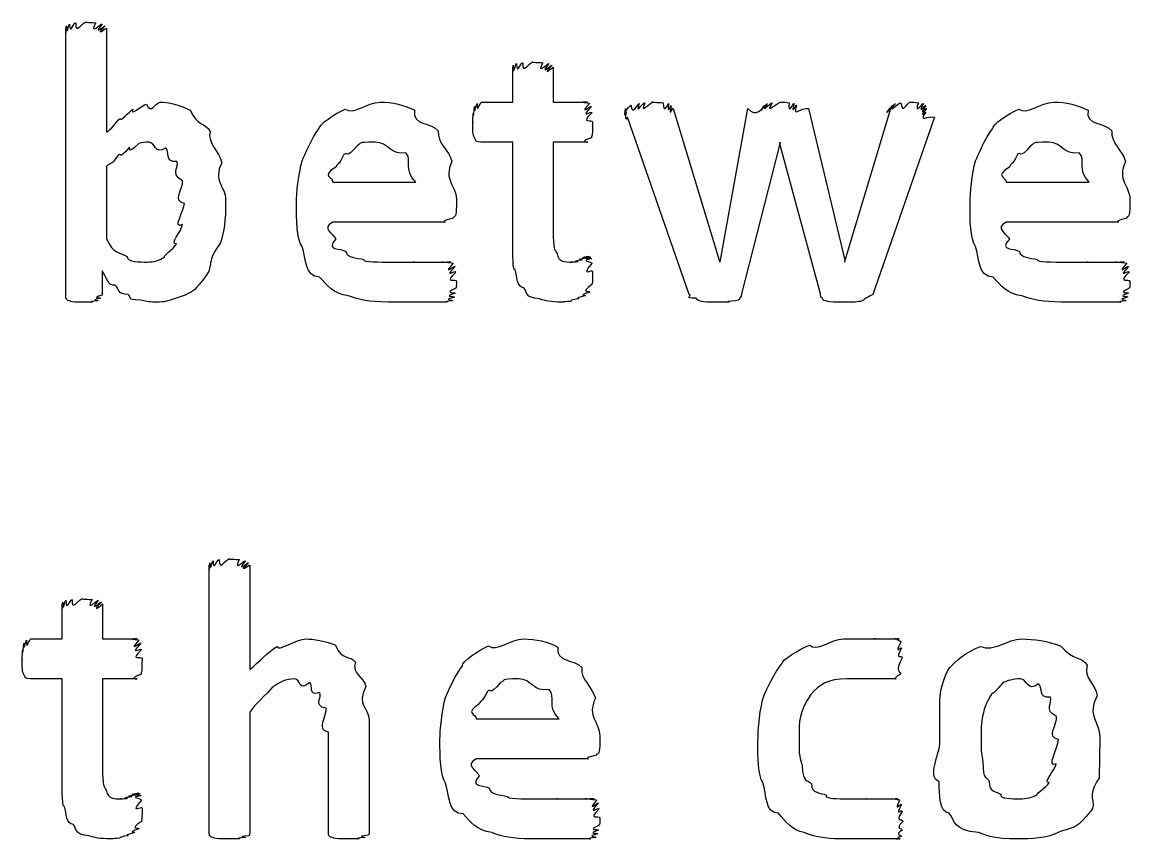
# Model space of a CAD drawing. Header units: millimetres. Extents: x 0 to 216, y 0 to 279.
# Drawn here: x 55.01 to 64.79, y 15.02 to 22.22 of the extents above; entities that cross this region are included whole.
import ezdxf

# ---------------------------------------------------------------- set-up
doc = ezdxf.new("R2010")
doc.units = ezdxf.units.MM
doc.layers.get('0').update_dxf_attribs({"linetype": 'CONTINUOUS'})

msp = doc.modelspace()

# ---------------------------------------------------------------- linework, layer by layer
at = {"color": 0}
for p, q in [((55.397, 19.8065), (55.397, 22.1657)), ((55.7555, 22.1657), (55.7555, 21.2507)), ((59.3425, 21.5153), (59.3425, 21.824)), ((59.7006, 21.824), (59.7006, 21.5153)), ((59.067, 21.5153), (59.3425, 21.5153)), ((59.7006, 21.5153), (60.004, 21.5153)), ((60.7579, 21.4602), (61.1657, 20.1208)), ((61.1766, 20.1208), (61.4193, 21.4602)), ((61.9538, 21.4602), (62.2734, 20.1208)), ((62.279, 20.1208), (62.6816, 21.4602)), ((62.9955, 21.4602), (62.9955, 21.4602)), ((60.9011, 19.8176), (60.3553, 21.383)), ((63.0671, 21.383), (62.5217, 19.8176)), ((59.3425, 21.1625), (59.0613, 21.1625)), ((59.3425, 20.2696), (59.3425, 21.1625)), ((60.004, 21.1625), (59.7006, 21.1625)), ((59.7006, 21.1625), (59.7006, 20.3908)), ((61.7001, 21.146), (61.3639, 19.8231)), ((61.7001, 21.146), (61.7001, 21.1625)), ((61.7001, 21.1625), (61.7001, 21.146)), ((62.0586, 19.8231), (61.7001, 21.146)), ((55.7555, 20.9476), (55.7555, 20.3081)), ((57.7536, 20.8098), (58.4867, 20.8098)), ((63.6997, 20.8098), (64.4331, 20.8098)), ((56.8082, 20.6554), (56.8082, 20.6554)), ((58.8451, 20.6609), (58.8451, 20.6003)), ((64.7912, 20.6609), (64.7912, 20.6003)), ((56.4444, 20.6223), (56.4444, 20.6223)), ((58.7403, 20.457), (57.7536, 20.457)), ((64.6864, 20.457), (63.6997, 20.457)), ((61.1657, 20.1208), (61.171, 20.1042)), ((61.171, 20.1042), (61.1766, 20.1208)), ((62.2734, 20.1208), (62.2734, 20.1042)), ((62.2734, 20.1042), (62.279, 20.1208)), ((55.717, 20.027), (55.717, 19.8121)), ((60.0481, 20.0215), (60.0481, 20.0215)), ((56.6635, 15.0702), (56.6635, 17.4294)), ((57.0219, 17.4294), (57.0219, 16.5089)), ((55.3642, 16.779), (55.3642, 17.0877)), ((55.7223, 17.0877), (55.7223, 16.779)), ((55.0884, 16.779), (55.3642, 16.779)), ((55.7223, 16.779), (56.0257, 16.779)), ((55.3642, 16.4262), (55.0831, 16.4262)), ((55.3642, 15.5333), (55.3642, 16.4262)), ((56.0257, 16.4262), (55.7223, 16.4262)), ((55.7223, 16.4262), (55.7223, 15.6545)), ((57.0219, 16.1341), (57.0219, 15.0702)), ((58.0746, 16.0624), (58.0746, 15.0702)), ((59.0201, 16.0734), (59.7531, 16.0734)), ((57.7162, 15.0702), (57.7162, 15.9577)), ((60.1116, 15.9246), (60.1116, 15.864)), ((64.1615, 15.8915), (64.1615, 15.8915)), ((64.5252, 15.9136), (64.5252, 15.9136)), ((60.0068, 15.7207), (59.0201, 15.7207)), ((56.0698, 15.2852), (56.0698, 15.2852)), ((62.7863, 15.1694), (62.7863, 15.1694))]:
    msp.add_line(p, q, dxfattribs=at)
for points in [[(55.4027, 22.1878), (55.4083, 22.0886), (55.4193, 22.2002), (55.4302, 22.2043)], [(55.4302, 22.2043), (55.433, 22.0996), (55.4634, 22.2154), (55.4852, 22.2154)], [(55.4852, 22.2154), (55.4814, 22.1023), (55.5406, 22.2209), (55.5734, 22.2209)], [(55.5734, 22.2209), (55.5516, 22.2209), (55.6398, 22.2181), (55.6616, 22.2154)], [(55.6616, 22.2154), (55.5985, 22.0996), (55.7057, 22.2112), (55.717, 22.2043)], [(55.717, 22.2043), (55.6246, 22.0886), (55.7403, 22.1947), (55.7445, 22.1878)], [(55.397, 22.1657), (55.397, 22.0734), (55.3985, 22.1795), (55.4027, 22.1878)], [(55.7445, 22.1878), (55.6355, 22.0775), (55.7555, 22.1768), (55.7555, 22.1657)], [(59.3425, 21.824), (59.3425, 21.7248), (59.3439, 21.8323), (59.3478, 21.8405)], [(59.3478, 21.8405), (59.3535, 21.7386), (59.3644, 21.8529), (59.3757, 21.8571)], [(59.3757, 21.8571), (59.3781, 21.7468), (59.4085, 21.8626), (59.4307, 21.8626)], [(59.4307, 21.8626), (59.4265, 21.7496), (59.4857, 21.8681), (59.5189, 21.8681)], [(59.5189, 21.8681), (59.4967, 21.8681), (59.5849, 21.8653), (59.6071, 21.8626)], [(59.6071, 21.8626), (59.5436, 21.7468), (59.6512, 21.8598), (59.6621, 21.8571)], [(59.6621, 21.8571), (59.5697, 21.7386), (59.6858, 21.8474), (59.6896, 21.8405)], [(59.6896, 21.8405), (59.581, 21.7248), (59.7006, 21.8267), (59.7006, 21.824)], [(55.8768, 21.372), (55.874, 21.3348), (55.9551, 21.4326), (55.9925, 21.4547)], [(55.9925, 21.4547), (55.9513, 21.3789), (56.0709, 21.4905), (56.1082, 21.4988)], [(56.1082, 21.4988), (56.1467, 21.3968), (56.188, 21.5153), (56.2296, 21.5153)], [(56.2296, 21.5153), (56.2903, 21.5153), (56.4197, 21.4905), (56.4942, 21.4437)], [(56.4942, 21.4437), (56.5549, 21.3058), (56.6265, 21.3362), (56.6706, 21.2562)], [(57.6322, 21.2783), (57.628, 21.3169), (57.7716, 21.4133), (57.8637, 21.4547)], [(57.8637, 21.4547), (57.93, 21.3968), (58.0581, 21.5153), (58.1723, 21.5153)], [(58.1723, 21.5153), (58.2785, 21.5153), (58.3904, 21.4905), (58.4757, 21.4437)], [(58.4757, 21.4437), (58.4482, 21.3058), (58.6299, 21.3389), (58.6853, 21.2617)], [(58.9897, 21.3389), (58.9897, 21.3128), (58.9911, 21.3996), (58.995, 21.4216)], [(58.995, 21.4216), (58.9964, 21.3568), (59.0021, 21.4616), (59.0063, 21.4767)], [(59.0063, 21.4767), (59.0077, 21.3858), (59.0201, 21.5001), (59.0282, 21.5043)], [(59.0282, 21.5043), (59.0254, 21.3968), (59.0518, 21.5153), (59.067, 21.5153)], [(60.004, 21.5153), (59.9073, 21.5153), (60.0163, 21.5112), (60.0206, 21.5043)], [(60.0206, 21.5043), (59.9186, 21.3858), (60.0329, 21.4905), (60.0371, 21.4767)], [(60.0371, 21.4767), (59.9267, 21.3568), (60.0424, 21.4437), (60.0424, 21.4216)], [(60.0424, 21.4216), (59.9295, 21.3128), (60.0481, 21.372), (60.0481, 21.3389)], [(60.3388, 21.4602), (60.3222, 21.372), (60.3553, 21.4795), (60.3885, 21.4878)], [(60.3444, 21.4271), (60.3222, 21.3527), (60.3388, 21.4519), (60.3388, 21.4602)], [(60.3553, 21.383), (60.3292, 21.3279), (60.3472, 21.4161), (60.3444, 21.4271)], [(60.3885, 21.4878), (60.3913, 21.3858), (60.4492, 21.5001), (60.4601, 21.5043)], [(60.4601, 21.5043), (60.4174, 21.394), (60.4905, 21.5098), (60.5095, 21.5098)], [(60.5095, 21.5098), (60.4573, 21.3968), (60.555, 21.5153), (60.5815, 21.5153)], [(60.5815, 21.5153), (60.5208, 21.5153), (60.6474, 21.5126), (60.6697, 21.5098)], [(60.6697, 21.5098), (60.682, 21.394), (60.7081, 21.507), (60.7191, 21.5043)], [(60.7191, 21.5043), (60.7039, 21.3858), (60.737, 21.4933), (60.7413, 21.4822)], [(60.7413, 21.4822), (60.7148, 21.3679), (60.7536, 21.4671), (60.7579, 21.4602)], [(61.4193, 21.4602), (61.4867, 21.3679), (61.5583, 21.474), (61.5625, 21.4822)], [(61.5625, 21.4822), (61.4976, 21.3858), (61.5791, 21.5001), (61.5901, 21.5043)], [(61.5901, 21.5043), (61.5199, 21.394), (61.6148, 21.5098), (61.6342, 21.5098)], [(61.6342, 21.5098), (61.5597, 21.3968), (61.6797, 21.5153), (61.7058, 21.5153)], [(61.7058, 21.5153), (61.7361, 21.5153), (61.7636, 21.5126), (61.783, 21.5098)], [(61.783, 21.5098), (61.7732, 21.394), (61.8162, 21.507), (61.8271, 21.5043)], [(61.8271, 21.5043), (61.7954, 21.3858), (61.8451, 21.4946), (61.849, 21.4878)], [(61.849, 21.4878), (61.8063, 21.372), (61.8906, 21.4712), (61.9538, 21.4602)], [(62.6816, 21.4602), (62.5934, 21.3679), (62.6883, 21.474), (62.6925, 21.4822)], [(62.6925, 21.4822), (62.6043, 21.3858), (62.7091, 21.5001), (62.72, 21.5043)], [(62.72, 21.5043), (62.629, 21.394), (62.7503, 21.5098), (62.7697, 21.5098)], [(62.7697, 21.5098), (62.7874, 21.3968), (62.8191, 21.5153), (62.8523, 21.5153)], [(62.8523, 21.5153), (62.8495, 21.5153), (62.9049, 21.5126), (62.9239, 21.5098)], [(62.9239, 21.5098), (62.8869, 21.394), (62.9571, 21.507), (62.968, 21.5043)], [(62.968, 21.5043), (62.9087, 21.3858), (62.986, 21.4946), (62.9902, 21.4878)], [(62.9902, 21.4271), (62.913, 21.3279), (63.0149, 21.4009), (63.0671, 21.383)], [(62.9902, 21.4878), (62.9158, 21.372), (62.9955, 21.4712), (62.9955, 21.4602)], [(62.9955, 21.4602), (62.9158, 21.3527), (62.9931, 21.4409), (62.9902, 21.4271)], [(63.5787, 21.2783), (63.5744, 21.3169), (63.7177, 21.4133), (63.8101, 21.4547)], [(63.8101, 21.4547), (63.8761, 21.3968), (64.0045, 21.5153), (64.1188, 21.5153)], [(64.1188, 21.5153), (64.225, 21.5153), (64.3364, 21.4905), (64.4218, 21.4437)], [(64.4218, 21.4437), (64.3943, 21.3058), (64.5763, 21.3389), (64.6314, 21.2617)], [(55.7555, 21.2507), (55.7967, 21.2687), (55.8394, 21.3389), (55.8768, 21.372)], [(59.0063, 21.2011), (58.9897, 21.2176), (58.9897, 21.2755), (58.9897, 21.3389)], [(60.0481, 21.3389), (60.0481, 21.2176), (60.0438, 21.2301), (60.0371, 21.2011)], [(56.6706, 21.2562), (56.6455, 21.1474), (56.7531, 21.0867), (56.7754, 20.9806)], [(57.4834, 20.9972), (57.5028, 21.044), (57.5691, 21.2011), (57.6322, 21.2783)], [(58.6853, 21.2617), (58.6754, 21.1515), (58.7802, 21.0936), (58.8063, 20.9917)], [(63.4298, 20.9972), (63.4488, 21.044), (63.5152, 21.2011), (63.5787, 21.2783)], [(64.6314, 21.2617), (64.6218, 21.1515), (64.7266, 21.0936), (64.7527, 20.9917)], [(56.0419, 21.1515), (55.9153, 21.0302), (55.9827, 21.1308), (55.9537, 21.1129)], [(56.1301, 21.1625), (56.0917, 21.1625), (56.0709, 21.1584), (56.0419, 21.1515)], [(56.279, 21.1129), (56.1799, 21.044), (56.188, 21.1625), (56.1301, 21.1625)], [(57.9684, 21.1294), (57.8637, 21.0041), (57.8859, 21.0854), (57.8527, 21.0523)], [(58.1283, 21.1625), (57.9547, 21.1625), (58.0154, 21.1515), (57.9684, 21.1294)], [(58.3985, 21.0688), (58.2524, 21.044), (58.2496, 21.1625), (58.1283, 21.1625)], [(59.0613, 21.1625), (59.0144, 21.1625), (59.0201, 21.1749), (59.0063, 21.2011)], [(60.0371, 21.2011), (59.9158, 21.1625), (60.0177, 21.1625), (60.004, 21.1625)], [(63.9149, 21.1294), (63.8101, 21.0041), (63.832, 21.0854), (63.7992, 21.0523)], [(64.0747, 21.1625), (63.9011, 21.1625), (63.9618, 21.1515), (63.9149, 21.1294)], [(64.3449, 21.0688), (64.1985, 21.044), (64.196, 21.1625), (64.0747, 21.1625)], [(55.8602, 21.0468), (55.79, 20.9421), (55.7911, 20.9875), (55.7555, 20.9476)], [(55.9537, 21.1129), (55.856, 20.9972), (55.8934, 21.0757), (55.8602, 21.0468)], [(56.3785, 20.9917), (56.2599, 20.982), (56.3192, 21.0826), (56.279, 21.1129)], [(57.8527, 21.0523), (57.8005, 20.9421), (57.7991, 20.9862), (57.7811, 20.9421)], [(58.4867, 20.8098), (58.3738, 20.92), (58.4606, 21.0054), (58.3985, 21.0688)], [(63.7992, 21.0523), (63.7466, 20.9421), (63.7452, 20.9862), (63.7275, 20.9421)], [(64.4331, 20.8098), (64.3199, 20.92), (64.4066, 21.0054), (64.3449, 21.0688)], [(56.4279, 20.8208), (56.3122, 20.8828), (56.4032, 20.9434), (56.3785, 20.9917)], [(56.7754, 20.9806), (56.6896, 20.8208), (56.8082, 20.7684), (56.8082, 20.6554)], [(57.434, 20.6279), (57.434, 20.7064), (57.4506, 20.8869), (57.4834, 20.9972)], [(57.7811, 20.9421), (57.646, 20.8566), (57.7536, 20.8566), (57.7536, 20.8098)], [(58.8063, 20.9917), (58.7266, 20.8277), (58.8451, 20.778), (58.8451, 20.6609)], [(63.3801, 20.6279), (63.3801, 20.7064), (63.3966, 20.8869), (63.4298, 20.9972)], [(63.7275, 20.9421), (63.5924, 20.8566), (63.6997, 20.8566), (63.6997, 20.8098)], [(64.7527, 20.9917), (64.6726, 20.8277), (64.7912, 20.778), (64.7912, 20.6609)], [(56.4444, 20.6223), (56.3301, 20.6361), (56.4388, 20.7574), (56.4279, 20.8208)], [(56.8082, 20.6554), (56.8082, 20.4487), (56.793, 20.3881), (56.7641, 20.2751)], [(56.4279, 20.4349), (56.3301, 20.3867), (56.4444, 20.5589), (56.4444, 20.6223)], [(57.4834, 20.242), (57.434, 20.3054), (57.434, 20.4804), (57.434, 20.6279)], [(58.8451, 20.6003), (58.8451, 20.5011), (58.8338, 20.5121), (58.8119, 20.49)], [(63.4298, 20.242), (63.3801, 20.3054), (63.3801, 20.4804), (63.3801, 20.6279)], [(64.7912, 20.6003), (64.7912, 20.5011), (64.7802, 20.5121), (64.758, 20.49)], [(57.7536, 20.457), (57.646, 20.4018), (57.7617, 20.3522), (57.7811, 20.3081)], [(58.8119, 20.49), (58.6825, 20.457), (58.765, 20.457), (58.7403, 20.457)], [(63.6997, 20.457), (63.5924, 20.4018), (63.7081, 20.3522), (63.7275, 20.3081)], [(64.758, 20.49), (64.6285, 20.457), (64.7114, 20.457), (64.6864, 20.457)], [(56.3728, 20.264), (56.3079, 20.2613), (56.4169, 20.3715), (56.4279, 20.4349)], [(59.7006, 20.3908), (59.6981, 20.1993), (59.7119, 20.2227), (59.7337, 20.1759)], [(55.7555, 20.3081), (55.8161, 20.1731), (55.8782, 20.1896), (55.9375, 20.1538)], [(56.2681, 20.1483), (56.2571, 20.1621), (56.3467, 20.2158), (56.3728, 20.264)], [(56.7641, 20.2751), (56.6346, 20.107), (56.6981, 20.0711), (56.6431, 19.994)], [(57.7811, 20.3081), (57.6834, 20.1993), (57.828, 20.231), (57.8693, 20.1979)], [(59.3644, 20.0381), (59.3425, 20.0077), (59.3425, 20.1814), (59.3425, 20.2696)], [(63.7275, 20.3081), (63.6295, 20.1993), (63.7741, 20.231), (63.8157, 20.1979)], [(55.9375, 20.1538), (55.9333, 20.1042), (56.0557, 20.1042), (56.1192, 20.1042)], [(56.1192, 20.1042), (56.1717, 20.1042), (56.2268, 20.118), (56.2681, 20.1483)], [(57.6379, 19.9719), (57.5028, 19.9719), (57.5194, 20.1345), (57.4834, 20.242)], [(57.8693, 20.1979), (57.8817, 20.1373), (57.9632, 20.1442), (58.0291, 20.1263)], [(59.7337, 20.1759), (59.7461, 20.1042), (59.8029, 20.1042), (59.866, 20.1042)], [(59.993, 20.1428), (59.9048, 20.1373), (60.0121, 20.1538), (60.0206, 20.1538)], [(60.0206, 20.1538), (59.9158, 20.1373), (60.0273, 20.1511), (60.0315, 20.1483)], [(60.0315, 20.1483), (59.9225, 20.1331), (60.0371, 20.1428), (60.0371, 20.1318)], [(63.584, 19.9719), (63.4488, 19.9719), (63.4654, 20.1345), (63.4298, 20.242)], [(63.8157, 20.1979), (63.8281, 20.1373), (63.9092, 20.1442), (63.9755, 20.1263)], [(58.0291, 20.1263), (58.014, 20.1042), (58.1752, 20.1042), (58.2718, 20.1042)], [(58.2718, 20.1042), (58.3046, 20.1042), (58.4165, 20.1042), (58.4757, 20.1042)], [(58.4757, 20.1042), (58.4218, 20.1042), (58.5833, 20.1042), (58.6246, 20.1042)], [(58.6246, 20.1042), (58.6246, 20.1042), (58.7029, 20.1042), (58.7294, 20.1042)], [(58.7294, 20.1042), (58.6796, 20.1042), (58.7802, 20.1042), (58.7954, 20.1042)], [(58.7954, 20.1042), (58.7043, 20.1042), (58.8133, 20.1001), (58.8176, 20.0932)], [(58.8176, 20.0932), (58.7156, 19.9747), (58.8299, 20.0794), (58.8338, 20.0656)], [(58.8338, 20.0656), (58.7237, 19.9499), (58.8395, 20.0381), (58.8395, 20.016)], [(59.866, 20.1042), (59.8304, 20.1042), (59.9063, 20.1056), (59.9211, 20.1097)], [(59.9211, 20.1097), (59.8607, 20.1152), (59.9489, 20.1221), (59.9599, 20.1263)], [(59.9599, 20.1263), (59.8854, 20.1263), (59.9846, 20.1386), (59.993, 20.1428)], [(60.0371, 20.1318), (59.9267, 20.1152), (60.0424, 20.1111), (60.0424, 20.0932)], [(60.0424, 20.0932), (59.9295, 19.9609), (60.0481, 20.0504), (60.0481, 20.0215)], [(63.9755, 20.1263), (63.9604, 20.1042), (64.1216, 20.1042), (64.2179, 20.1042)], [(64.2179, 20.1042), (64.2511, 20.1042), (64.3625, 20.1042), (64.4218, 20.1042)], [(64.4218, 20.1042), (64.3682, 20.1042), (64.5294, 20.1042), (64.5707, 20.1042)], [(64.5707, 20.1042), (64.5707, 20.1042), (64.6493, 20.1042), (64.6755, 20.1042)], [(64.6755, 20.1042), (64.6257, 20.1042), (64.7266, 20.1042), (64.7418, 20.1042)], [(64.7418, 20.1042), (64.6508, 20.1042), (64.7594, 20.1001), (64.7637, 20.0932)], [(64.7637, 20.0932), (64.6617, 19.9747), (64.776, 20.0794), (64.7802, 20.0656)], [(64.7802, 20.0656), (64.6698, 19.9499), (64.7859, 20.0381), (64.7859, 20.016)], [(55.8327, 19.9003), (55.7678, 19.8865), (55.7569, 19.9788), (55.717, 20.027)], [(56.6431, 19.994), (56.5284, 19.8355), (56.527, 19.8562), (56.4501, 19.8121)], [(57.8915, 19.8065), (57.7564, 19.8245), (57.7067, 19.8975), (57.6379, 19.9719)], [(58.8395, 20.016), (58.7266, 19.9058), (58.8451, 19.9664), (58.8451, 19.9333)], [(59.4416, 19.8782), (59.3757, 19.8796), (59.3824, 19.9747), (59.3644, 20.0381)], [(60.0481, 20.0215), (60.0481, 19.8837), (60.0452, 19.9347), (60.0424, 19.9058)], [(63.8376, 19.8065), (63.7025, 19.8245), (63.6531, 19.8975), (63.584, 19.9719)], [(64.7859, 20.016), (64.6726, 19.9058), (64.7912, 19.9664), (64.7912, 19.9333)], [(55.9484, 19.8176), (55.8451, 19.8176), (55.8726, 19.8672), (55.8327, 19.9003)], [(58.8395, 19.8727), (58.7237, 19.8176), (58.8366, 19.8424), (58.8338, 19.8286)], [(58.8451, 19.9333), (58.8451, 19.8506), (58.8423, 19.8906), (58.8395, 19.8727)], [(59.5796, 19.779), (59.4445, 19.7914), (59.4776, 19.8341), (59.4416, 19.8782)], [(60.0424, 19.9058), (59.9225, 19.8245), (60.0315, 19.8534), (60.0206, 19.8396)], [(64.7859, 19.8727), (64.6698, 19.8176), (64.7831, 19.8424), (64.7802, 19.8286)], [(64.7912, 19.9333), (64.7912, 19.8506), (64.7883, 19.8906), (64.7859, 19.8727)], [(55.4027, 19.779), (55.397, 19.7762), (55.397, 19.7955), (55.397, 19.8065)], [(55.4302, 19.7624), (55.4041, 19.7652), (55.4055, 19.7749), (55.4027, 19.779)], [(55.48, 19.7514), (55.433, 19.7542), (55.444, 19.7583), (55.4302, 19.7624)], [(55.6782, 19.7624), (55.5734, 19.7542), (55.6507, 19.7542), (55.6288, 19.7514)], [(55.7057, 19.7845), (55.5985, 19.7652), (55.692, 19.7693), (55.6782, 19.7624)], [(55.717, 19.8121), (55.6094, 19.7804), (55.7128, 19.7914), (55.7057, 19.7845)], [(56.0585, 19.768), (55.9181, 19.7735), (55.9841, 19.7955), (55.9484, 19.8176)], [(56.1908, 19.7514), (56.1139, 19.7514), (56.0987, 19.7569), (56.0585, 19.768)], [(56.4501, 19.8121), (56.2599, 19.7514), (56.2903, 19.7514), (56.1908, 19.7514)], [(58.2387, 19.7514), (58.0732, 19.7514), (57.9907, 19.7693), (57.8915, 19.8065)], [(58.8119, 19.7624), (58.7015, 19.7514), (58.7897, 19.7514), (58.7569, 19.7514)], [(58.8285, 19.7955), (58.7128, 19.7693), (58.8186, 19.7735), (58.8119, 19.7624)], [(58.8338, 19.8286), (58.7195, 19.7914), (58.8313, 19.8065), (58.8285, 19.7955)], [(59.7726, 19.7514), (59.6731, 19.7514), (59.6346, 19.7597), (59.5796, 19.779)], [(59.8495, 19.7569), (59.7726, 19.7514), (59.7972, 19.7514), (59.7726, 19.7514)], [(59.9211, 19.779), (59.8234, 19.7624), (59.8745, 19.7638), (59.8495, 19.7569)], [(59.9817, 19.8065), (59.8674, 19.7762), (59.9433, 19.7859), (59.9211, 19.779)], [(60.0206, 19.8396), (59.9048, 19.7983), (59.9997, 19.8176), (59.9817, 19.8065)], [(60.9618, 19.7845), (60.8471, 19.7845), (60.9342, 19.8065), (60.9011, 19.8176)], [(60.9946, 19.7624), (60.9794, 19.7652), (60.9685, 19.7762), (60.9618, 19.7845)], [(61.0553, 19.7514), (61.0087, 19.7542), (61.0087, 19.7583), (60.9946, 19.7624)], [(61.3089, 19.7624), (61.189, 19.7542), (61.2733, 19.7542), (61.2482, 19.7514)], [(61.3473, 19.7845), (61.3392, 19.7652), (61.3269, 19.7693), (61.3089, 19.7624)], [(61.3639, 19.8231), (61.3544, 19.7845), (61.3544, 19.7955), (61.3473, 19.7845)], [(62.0751, 19.79), (62.06, 19.7872), (62.0614, 19.8121), (62.0586, 19.8231)], [(62.1083, 19.7624), (62.0751, 19.7652), (62.0818, 19.779), (62.0751, 19.79)], [(62.1743, 19.7514), (62.1083, 19.7542), (62.1259, 19.7583), (62.1083, 19.7624)], [(62.4279, 19.7624), (62.4057, 19.7542), (62.3919, 19.7542), (62.3672, 19.7514)], [(62.4611, 19.7845), (62.4346, 19.7652), (62.4417, 19.7693), (62.4279, 19.7624)], [(62.5217, 19.8176), (62.4498, 19.7804), (62.4678, 19.7914), (62.4611, 19.7845)], [(64.1847, 19.7514), (64.0196, 19.7514), (63.9367, 19.7693), (63.8376, 19.8065)], [(64.758, 19.7624), (64.6479, 19.7514), (64.7361, 19.7514), (64.703, 19.7514)], [(64.7746, 19.7955), (64.6589, 19.7693), (64.7651, 19.7735), (64.758, 19.7624)], [(64.7802, 19.8286), (64.6659, 19.7914), (64.7774, 19.8065), (64.7746, 19.7955)], [(55.5569, 19.7514), (55.4743, 19.7514), (55.5018, 19.7514), (55.48, 19.7514)], [(55.6288, 19.7514), (55.5322, 19.7514), (55.5858, 19.7514), (55.5569, 19.7514)], [(58.4535, 19.7514), (58.2828, 19.7514), (58.3159, 19.7514), (58.2387, 19.7514)], [(58.6299, 19.7514), (58.5322, 19.7514), (58.5198, 19.7514), (58.4535, 19.7514)], [(58.7569, 19.7514), (58.6355, 19.7514), (58.6811, 19.7514), (58.6299, 19.7514)], [(61.1547, 19.7514), (61.0609, 19.7514), (61.0803, 19.7514), (61.0553, 19.7514)], [(61.2482, 19.7514), (61.1382, 19.7514), (61.1904, 19.7514), (61.1547, 19.7514)], [(62.2734, 19.7514), (62.1591, 19.7514), (62.1993, 19.7514), (62.1743, 19.7514)], [(62.3672, 19.7514), (62.2363, 19.7514), (62.3094, 19.7514), (62.2734, 19.7514)], [(64.3999, 19.7514), (64.2288, 19.7514), (64.262, 19.7514), (64.1847, 19.7514)], [(64.5763, 19.7514), (64.4783, 19.7514), (64.4659, 19.7514), (64.3999, 19.7514)], [(64.703, 19.7514), (64.5816, 19.7514), (64.6271, 19.7514), (64.5763, 19.7514)], [(56.6635, 17.4294), (56.6635, 17.3371), (56.6649, 17.4432), (56.6692, 17.4515)], [(56.6692, 17.4515), (56.6745, 17.3523), (56.6857, 17.4639), (56.6967, 17.468)], [(56.6967, 17.468), (56.6995, 17.3633), (56.7298, 17.479), (56.7517, 17.479)], [(56.7517, 17.479), (56.7475, 17.3661), (56.8067, 17.4845), (56.8399, 17.4845)], [(56.8399, 17.4845), (56.818, 17.4845), (56.9062, 17.4818), (56.9281, 17.479)], [(56.9281, 17.479), (56.8646, 17.3633), (56.9722, 17.4749), (56.9831, 17.468)], [(56.9831, 17.468), (56.8911, 17.3523), (57.0068, 17.4584), (57.0107, 17.4515)], [(57.0107, 17.4515), (56.902, 17.3413), (57.0219, 17.4405), (57.0219, 17.4294)], [(55.3695, 17.1042), (55.3752, 17.0022), (55.3861, 17.1166), (55.397, 17.1208)], [(55.397, 17.1208), (55.3999, 17.0105), (55.4302, 17.1263), (55.4524, 17.1263)], [(55.4524, 17.1263), (55.4482, 17.0133), (55.5075, 17.1318), (55.5406, 17.1318)], [(55.5406, 17.1318), (55.5184, 17.1318), (55.6066, 17.129), (55.6288, 17.1263)], [(55.6288, 17.1263), (55.5653, 17.0105), (55.6729, 17.1235), (55.6839, 17.1208)], [(55.6839, 17.1208), (55.5914, 17.0022), (55.7071, 17.1111), (55.7114, 17.1042)], [(55.3642, 17.0877), (55.3642, 16.9885), (55.3653, 17.0959), (55.3695, 17.1042)], [(55.7114, 17.1042), (55.6024, 16.9885), (55.7223, 17.0904), (55.7223, 17.0877)], [(55.0168, 16.6853), (55.0182, 16.6205), (55.0238, 16.7253), (55.0277, 16.7404)], [(55.0277, 16.7404), (55.0291, 16.6495), (55.0414, 16.7638), (55.0499, 16.768)], [(55.0499, 16.768), (55.0471, 16.6605), (55.0732, 16.779), (55.0884, 16.779)], [(56.0257, 16.779), (55.929, 16.779), (56.038, 16.7749), (56.0419, 16.768)], [(56.0419, 16.768), (55.94, 16.6495), (56.0546, 16.7542), (56.0585, 16.7404)], [(56.0585, 16.7404), (55.9484, 16.6205), (56.0641, 16.7073), (56.0641, 16.6853)], [(57.2643, 16.7128), (57.2657, 16.6605), (57.4326, 16.779), (57.5179, 16.779)], [(57.5179, 16.779), (57.5702, 16.779), (57.7067, 16.7597), (57.7769, 16.7239)], [(57.7769, 16.7239), (57.8323, 16.5874), (57.9092, 16.6371), (57.9533, 16.5751)], [(59.1301, 16.7184), (59.1965, 16.6605), (59.3245, 16.779), (59.4388, 16.779)], [(59.4388, 16.779), (59.545, 16.779), (59.6565, 16.7542), (59.7422, 16.7073)], [(61.7224, 16.564), (61.7195, 16.5916), (61.8726, 16.6908), (61.9647, 16.7239)], [(61.9647, 16.7239), (62.0215, 16.6605), (62.1552, 16.779), (62.2625, 16.779)], [(62.2625, 16.779), (62.297, 16.779), (62.363, 16.779), (62.4113, 16.779)], [(62.4113, 16.779), (62.3962, 16.779), (62.508, 16.779), (62.5493, 16.779)], [(62.5493, 16.779), (62.4777, 16.779), (62.6262, 16.779), (62.6593, 16.779)], [(62.6593, 16.779), (62.6607, 16.779), (62.7144, 16.779), (62.7257, 16.779)], [(62.7257, 16.779), (62.6869, 16.779), (62.7489, 16.779), (62.7532, 16.779)], [(62.7532, 16.779), (62.6981, 16.779), (62.7655, 16.7694), (62.7697, 16.7514)], [(62.7697, 16.7514), (62.7048, 16.6274), (62.775, 16.7184), (62.775, 16.6963)], [(63.4725, 16.7128), (63.591, 16.6605), (63.7148, 16.779), (63.8362, 16.779)], [(63.8362, 16.779), (63.9438, 16.779), (64.0637, 16.7583), (64.178, 16.7184)], [(55.0115, 16.6026), (55.0115, 16.5764), (55.0125, 16.6632), (55.0168, 16.6853)], [(56.0641, 16.6853), (55.9513, 16.5764), (56.0698, 16.6357), (56.0698, 16.6026)], [(57.0219, 16.5089), (57.1003, 16.5723), (57.1832, 16.6688), (57.2643, 16.7128)], [(58.8987, 16.542), (58.8945, 16.5806), (59.0381, 16.677), (59.1301, 16.7184)], [(59.7422, 16.7073), (59.7147, 16.5695), (59.8964, 16.6026), (59.9514, 16.5255)], [(62.775, 16.6963), (62.7091, 16.5833), (62.7807, 16.6467), (62.7807, 16.6136)], [(63.2023, 16.5255), (63.2354, 16.5723), (63.3539, 16.6688), (63.4725, 16.7128)], [(64.178, 16.7184), (64.2938, 16.5833), (64.3738, 16.6247), (64.4151, 16.5475)], [(55.0277, 16.4648), (55.0115, 16.4814), (55.0115, 16.5392), (55.0115, 16.6026)], [(56.0698, 16.6026), (56.0698, 16.4814), (56.0656, 16.4937), (56.0585, 16.4648)], [(57.9533, 16.5751), (57.9205, 16.4662), (58.0277, 16.4441), (58.0471, 16.3601)], [(58.7498, 16.2609), (58.7692, 16.3077), (58.8352, 16.4648), (58.8987, 16.542)], [(61.5625, 16.2829), (61.5844, 16.327), (61.656, 16.4896), (61.7224, 16.564)], [(62.7807, 16.6136), (62.7091, 16.4814), (62.775, 16.4937), (62.7641, 16.4648)], [(64.4151, 16.5475), (64.3777, 16.4331), (64.4881, 16.3835), (64.5033, 16.2774)], [(55.0831, 16.4262), (55.0362, 16.4262), (55.0414, 16.4386), (55.0277, 16.4648)], [(56.0585, 16.4648), (55.9375, 16.4262), (56.0395, 16.4262), (56.0257, 16.4262)], [(59.9514, 16.5255), (59.9419, 16.4152), (60.0467, 16.3573), (60.0728, 16.2553)], [(62.7641, 16.4648), (62.6869, 16.4262), (62.7394, 16.4262), (62.7257, 16.4262)], [(63.1141, 16.2443), (63.1141, 16.2967), (63.143, 16.4483), (63.2023, 16.5255)], [(57.2202, 16.3491), (57.0893, 16.2085), (57.0907, 16.2292), (57.0219, 16.1341)], [(57.4188, 16.4262), (57.3359, 16.4262), (57.2865, 16.4), (57.2202, 16.3491)], [(57.5511, 16.3932), (57.453, 16.3077), (57.4696, 16.4262), (57.4188, 16.4262)], [(57.6393, 16.305), (57.5261, 16.2677), (57.5867, 16.3739), (57.5511, 16.3932)], [(58.0471, 16.3601), (57.9561, 16.1837), (58.0746, 16.1796), (58.0746, 16.0624)], [(59.2349, 16.3932), (59.1301, 16.2677), (59.1524, 16.3491), (59.1192, 16.316)], [(59.3947, 16.4262), (59.2212, 16.4262), (59.2818, 16.4152), (59.2349, 16.3932)], [(59.665, 16.3325), (59.5189, 16.3077), (59.5161, 16.4262), (59.3947, 16.4262)], [(59.7531, 16.0734), (59.6403, 16.1837), (59.727, 16.2691), (59.665, 16.3325)], [(62.29, 16.4262), (62.1273, 16.4262), (62.049, 16.3794), (61.976, 16.2884)], [(62.4611, 16.4262), (62.3302, 16.4262), (62.3563, 16.4262), (62.29, 16.4262)], [(62.5821, 16.4262), (62.5436, 16.4262), (62.508, 16.4262), (62.4611, 16.4262)], [(62.6703, 16.4262), (62.6124, 16.4262), (62.6181, 16.4262), (62.5821, 16.4262)], [(62.7257, 16.4262), (62.6565, 16.4262), (62.6925, 16.4262), (62.6703, 16.4262)], [(63.6655, 16.3876), (63.5579, 16.2567), (63.5896, 16.3242), (63.5607, 16.2774)], [(63.8253, 16.4262), (63.7604, 16.4262), (63.7095, 16.4124), (63.6655, 16.3876)], [(63.9851, 16.3821), (63.8859, 16.3077), (63.8874, 16.4262), (63.8253, 16.4262)], [(64.0898, 16.2664), (63.9741, 16.2526), (64.0292, 16.3559), (63.9851, 16.3821)], [(57.6943, 16.1671), (57.5744, 16.1906), (57.664, 16.2677), (57.6393, 16.305)], [(58.7005, 15.8915), (58.7005, 15.9701), (58.7167, 16.1506), (58.7498, 16.2609)], [(59.1192, 16.316), (59.067, 16.2057), (59.0656, 16.2498), (59.0476, 16.2057)], [(60.0728, 16.2553), (59.993, 16.0914), (60.1116, 16.0418), (60.1116, 15.9246)], [(61.5075, 15.875), (61.5075, 15.9852), (61.5251, 16.1727), (61.5625, 16.2829)], [(61.976, 16.2884), (61.867, 16.1244), (61.8712, 16.0638), (61.8712, 15.8915)], [(63.1141, 15.8805), (63.1141, 15.9591), (63.1141, 16.1341), (63.1141, 16.2443)], [(63.5607, 16.2774), (63.5, 16.1616), (63.5081, 16.1727), (63.4944, 16.1065)], [(64.1449, 16.0955), (64.0249, 16.1534), (64.1145, 16.2181), (64.0898, 16.2664)], [(64.5033, 16.2774), (64.4066, 16.1024), (64.5252, 16.0486), (64.5252, 15.9136)], [(57.7162, 15.9577), (57.6005, 15.9659), (57.7081, 16.1148), (57.6943, 16.1671)], [(59.0476, 16.2057), (58.9125, 16.1203), (59.0201, 16.1203), (59.0201, 16.0734)], [(63.4944, 16.1065), (63.4739, 16.0321), (63.4781, 15.9756), (63.4781, 15.9026)], [(64.1615, 15.8915), (64.0472, 15.9081), (64.1558, 16.0321), (64.1449, 16.0955)], [(58.7498, 15.5057), (58.7005, 15.5691), (58.7005, 15.7441), (58.7005, 15.8915)], [(60.1116, 15.864), (60.1116, 15.7648), (60.1003, 15.7758), (60.0784, 15.7538)], [(61.5516, 15.5112), (61.5075, 15.5691), (61.5075, 15.7386), (61.5075, 15.875)], [(61.8712, 15.8915), (61.867, 15.7455), (61.8793, 15.7262), (61.8987, 15.66)], [(63.1088, 15.5167), (62.9955, 15.5732), (63.1141, 15.7441), (63.1141, 15.8805)], [(63.4781, 15.9026), (63.4739, 15.7675), (63.4834, 15.7593), (63.4944, 15.6931)], [(64.1396, 15.6766), (64.0472, 15.6393), (64.1615, 15.8144), (64.1615, 15.8915)], [(64.5252, 15.9136), (64.5252, 15.7165), (64.5223, 15.66), (64.5199, 15.5498)], [(60.0784, 15.7538), (59.9489, 15.7207), (60.0315, 15.7207), (60.0068, 15.7207)], [(55.7223, 15.6545), (55.7195, 15.463), (55.7332, 15.4864), (55.7555, 15.4395)], [(59.0201, 15.7207), (58.9125, 15.6656), (59.0282, 15.6159), (59.0476, 15.5718)], [(61.8987, 15.66), (61.9044, 15.5002), (61.9442, 15.5443), (61.9813, 15.5002)], [(63.4944, 15.6931), (63.4958, 15.5222), (63.5233, 15.5732), (63.5497, 15.5222)], [(64.0789, 15.5112), (64.0211, 15.5112), (64.1283, 15.6132), (64.1396, 15.6766)], [(59.0476, 15.5718), (58.9499, 15.463), (59.0945, 15.4947), (59.1358, 15.4616)], [(64.5199, 15.5498), (64.4042, 15.3817), (64.4977, 15.3486), (64.4536, 15.2687)], [(55.3861, 15.3017), (55.3642, 15.2714), (55.3642, 15.4451), (55.3642, 15.5333)], [(58.9044, 15.2356), (58.7692, 15.2356), (58.7858, 15.3982), (58.7498, 15.5057)], [(59.1358, 15.4616), (59.1481, 15.401), (59.2296, 15.4079), (59.2956, 15.3899)], [(61.6892, 15.2411), (61.5692, 15.2383), (61.5844, 15.4037), (61.5516, 15.5112)], [(61.9813, 15.5002), (61.9774, 15.412), (62.0614, 15.423), (62.1136, 15.401)], [(63.197, 15.2411), (63.1102, 15.2425), (63.1088, 15.4092), (63.1088, 15.5167)], [(63.5497, 15.5222), (63.5469, 15.423), (63.6104, 15.4354), (63.6545, 15.4065)], [(63.9741, 15.4065), (63.9657, 15.4189), (64.0524, 15.4671), (64.0789, 15.5112)], [(55.7555, 15.4395), (55.7678, 15.3679), (55.8243, 15.3679), (55.8878, 15.3679)], [(55.8878, 15.3679), (55.8518, 15.3679), (55.9276, 15.3693), (55.9428, 15.3734)], [(55.9428, 15.3734), (55.8821, 15.3789), (55.9703, 15.3858), (55.9816, 15.3899)], [(55.9816, 15.3899), (55.9072, 15.3899), (56.0063, 15.4023), (56.0144, 15.4065)], [(56.0144, 15.4065), (55.9262, 15.401), (56.0338, 15.4175), (56.0419, 15.4175)], [(56.0419, 15.4175), (55.9375, 15.401), (56.049, 15.4147), (56.0532, 15.412)], [(56.0532, 15.412), (55.9442, 15.3968), (56.0585, 15.4065), (56.0585, 15.3954)], [(56.0585, 15.3954), (55.9484, 15.3789), (56.0641, 15.3748), (56.0641, 15.3569)], [(56.0641, 15.3569), (55.9513, 15.2246), (56.0698, 15.3142), (56.0698, 15.2852)], [(59.2956, 15.3899), (59.2804, 15.3679), (59.4416, 15.3679), (59.5383, 15.3679)], [(59.5383, 15.3679), (59.5711, 15.3679), (59.6829, 15.3679), (59.7422, 15.3679)], [(59.7422, 15.3679), (59.6882, 15.3679), (59.8495, 15.3679), (59.8911, 15.3679)], [(59.8911, 15.3679), (59.8911, 15.3679), (59.9694, 15.3679), (59.9955, 15.3679)], [(59.9955, 15.3679), (59.9461, 15.3679), (60.0467, 15.3679), (60.0618, 15.3679)], [(60.0618, 15.3679), (59.9708, 15.3679), (60.0798, 15.3638), (60.0837, 15.3569)], [(60.0837, 15.3569), (59.9817, 15.2383), (60.0964, 15.3431), (60.1003, 15.3293)], [(62.1136, 15.401), (62.0832, 15.3679), (62.2293, 15.3679), (62.2956, 15.3679)], [(62.2956, 15.3679), (62.3341, 15.3679), (62.4184, 15.3679), (62.4664, 15.3679)], [(62.4664, 15.3679), (62.4293, 15.3679), (62.556, 15.3679), (62.5934, 15.3679)], [(62.5934, 15.3679), (62.6209, 15.3679), (62.6593, 15.3679), (62.6816, 15.3679)], [(62.6816, 15.3679), (62.6678, 15.3679), (62.7271, 15.3679), (62.7422, 15.3679)], [(62.7422, 15.3679), (62.6897, 15.3679), (62.7546, 15.3638), (62.7585, 15.3569)], [(62.7585, 15.3569), (62.7006, 15.2356), (62.7712, 15.3362), (62.775, 15.3183)], [(63.6545, 15.4065), (63.6351, 15.3679), (63.7536, 15.3679), (63.8196, 15.3679)], [(63.8196, 15.3679), (63.8775, 15.3679), (63.93, 15.3803), (63.9741, 15.4065)], [(55.4634, 15.1419), (55.397, 15.1433), (55.4041, 15.2383), (55.3861, 15.3017)], [(56.0698, 15.2852), (56.0698, 15.1474), (56.067, 15.1984), (56.0641, 15.1694)], [(60.1003, 15.3293), (59.9902, 15.2135), (60.1059, 15.3017), (60.1059, 15.2797)], [(60.1059, 15.2797), (59.993, 15.1694), (60.1116, 15.2301), (60.1116, 15.197)], [(62.775, 15.3183), (62.7091, 15.2025), (62.7807, 15.2824), (62.7807, 15.2576)], [(62.7807, 15.2576), (62.7119, 15.1501), (62.7863, 15.2025), (62.7863, 15.1694)], [(64.4536, 15.2687), (64.316, 15.1033), (64.3184, 15.1253), (64.1837, 15.0813)], [(56.0641, 15.1694), (55.9442, 15.0881), (56.0532, 15.1171), (56.0419, 15.1033)], [(59.1577, 15.0702), (59.0229, 15.0881), (58.9732, 15.1612), (58.9044, 15.2356)], [(60.1116, 15.197), (60.1116, 15.1143), (60.1087, 15.1543), (60.1059, 15.1364)], [(61.9153, 15.0702), (61.8077, 15.0923), (61.7513, 15.1667), (61.6892, 15.2411)], [(62.7863, 15.1694), (62.7119, 15.0881), (62.7835, 15.1143), (62.7807, 15.0923)], [(63.4559, 15.0702), (63.2273, 15.0923), (63.2548, 15.1667), (63.197, 15.2411)], [(55.601, 15.0427), (55.4662, 15.0551), (55.499, 15.0978), (55.4634, 15.1419)], [(56.0035, 15.0702), (55.8892, 15.0399), (55.965, 15.0496), (55.9428, 15.0427)], [(56.0419, 15.1033), (55.9262, 15.062), (56.0215, 15.0813), (56.0035, 15.0702)], [(56.6692, 15.0427), (56.6635, 15.0399), (56.6635, 15.0592), (56.6635, 15.0702)], [(57.0219, 15.0702), (57.0191, 15.0399), (57.0177, 15.0496), (57.0107, 15.0427)], [(57.7219, 15.0427), (57.7176, 15.0399), (57.7162, 15.0592), (57.7162, 15.0702)], [(58.0746, 15.0702), (58.0746, 15.044), (58.0704, 15.0551), (58.0637, 15.0482)], [(59.5051, 15.0151), (59.3397, 15.0151), (59.2571, 15.033), (59.1577, 15.0702)], [(60.1003, 15.0923), (59.986, 15.0551), (60.0975, 15.0702), (60.095, 15.0592)], [(60.1059, 15.1364), (59.9902, 15.0813), (60.1031, 15.1061), (60.1003, 15.0923)], [(62.2293, 15.0151), (62.1055, 15.0151), (62.0063, 15.033), (61.9153, 15.0702)], [(62.7807, 15.0923), (62.7091, 15.044), (62.7779, 15.0509), (62.775, 15.0372)], [(63.803, 15.0151), (63.5773, 15.0151), (63.573, 15.033), (63.4559, 15.0702)], [(64.1837, 15.0813), (64.0472, 15.0151), (63.9244, 15.0151), (63.803, 15.0151)], [(55.7939, 15.0151), (55.6948, 15.0151), (55.6563, 15.0234), (55.601, 15.0427)], [(55.8712, 15.0206), (55.7939, 15.0151), (55.819, 15.0151), (55.7939, 15.0151)], [(55.9428, 15.0427), (55.8451, 15.0261), (55.8959, 15.0275), (55.8712, 15.0206)], [(56.6967, 15.0261), (56.6745, 15.0289), (56.6759, 15.0385), (56.6692, 15.0427)], [(56.7517, 15.0151), (56.6995, 15.0179), (56.7104, 15.022), (56.6967, 15.0261)], [(56.8399, 15.0151), (56.7475, 15.0151), (56.7764, 15.0151), (56.7517, 15.0151)], [(56.9281, 15.0151), (56.818, 15.0151), (56.8759, 15.0151), (56.8399, 15.0151)], [(56.9831, 15.0261), (56.8646, 15.0179), (56.9528, 15.0179), (56.9281, 15.0151)], [(57.0107, 15.0427), (56.8911, 15.0289), (56.9969, 15.033), (56.9831, 15.0261)], [(57.7494, 15.0261), (57.7289, 15.0289), (57.7289, 15.0385), (57.7219, 15.0427)], [(57.8044, 15.0151), (57.755, 15.0179), (57.7631, 15.022), (57.7494, 15.0261)], [(57.8982, 15.0151), (57.8019, 15.0151), (57.8294, 15.0151), (57.8044, 15.0151)], [(57.9808, 15.0151), (57.8721, 15.0151), (57.9314, 15.0151), (57.8982, 15.0151)], [(58.0362, 15.0261), (57.9205, 15.0179), (58.0058, 15.0179), (57.9808, 15.0151)], [(58.0637, 15.0482), (57.9452, 15.0289), (58.0499, 15.033), (58.0362, 15.0261)], [(59.72, 15.0151), (59.5492, 15.0151), (59.5824, 15.0151), (59.5051, 15.0151)], [(59.8964, 15.0151), (59.7987, 15.0151), (59.7863, 15.0151), (59.72, 15.0151)], [(60.0234, 15.0151), (59.902, 15.0151), (59.9475, 15.0151), (59.8964, 15.0151)], [(60.0784, 15.0261), (59.968, 15.0151), (60.0562, 15.0151), (60.0234, 15.0151)], [(60.095, 15.0592), (59.9793, 15.033), (60.0851, 15.0372), (60.0784, 15.0261)], [(62.3895, 15.0151), (62.279, 15.0151), (62.2847, 15.0151), (62.2293, 15.0151)], [(62.538, 15.0151), (62.3852, 15.0151), (62.4445, 15.0151), (62.3895, 15.0151)], [(62.6593, 15.0151), (62.5948, 15.0151), (62.5849, 15.0151), (62.538, 15.0151)], [(62.7366, 15.0151), (62.665, 15.0151), (62.6953, 15.0151), (62.6593, 15.0151)], [(62.7641, 15.0151), (62.6939, 15.0151), (62.7503, 15.0151), (62.7366, 15.0151)], [(62.775, 15.0372), (62.7048, 15.0151), (62.7712, 15.0151), (62.7641, 15.0151)]]:
    msp.add_open_spline(points, degree=3, dxfattribs=at)

doc.saveas('drawing.dxf')
